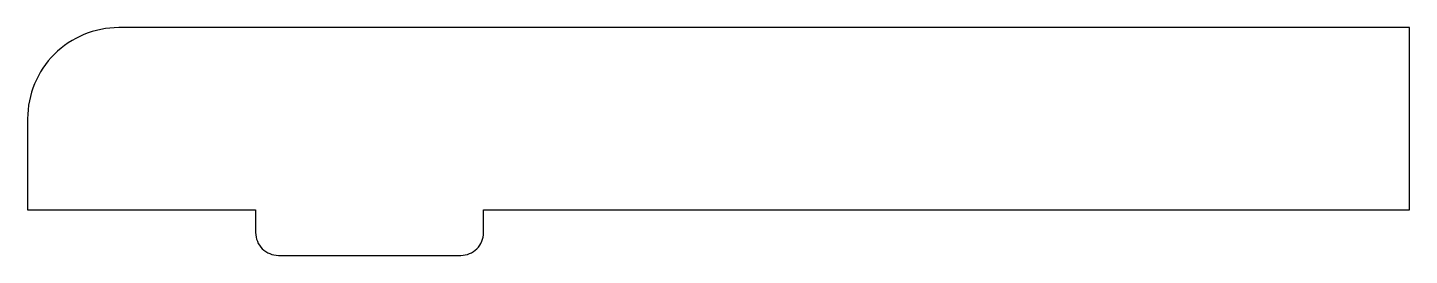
# Model space of a CAD drawing. Extents: x -30.3 to 30.3, y -6 to 4.
import ezdxf

# ---------------------------------------------------------------- set-up
doc = ezdxf.new("R2010")
doc.units = 0

msp = doc.modelspace()

# ---------------------------------------------------------------- linework, layer by layer
at = {"layer": '1'}
msp.add_lwpolyline([(30.3, 4), (-26.3, 4, 0.414214), (-30.3, 0), (-30.3, -4), (-20.3, -4), (-20.3, -5, 0.414214), (-19.3, -6), (-11.3, -6, 0.414214), (-10.3, -5), (-10.3, -4), (30.3, -4)], format="xyb", close=True, dxfattribs=at)

doc.saveas('drawing.dxf')
